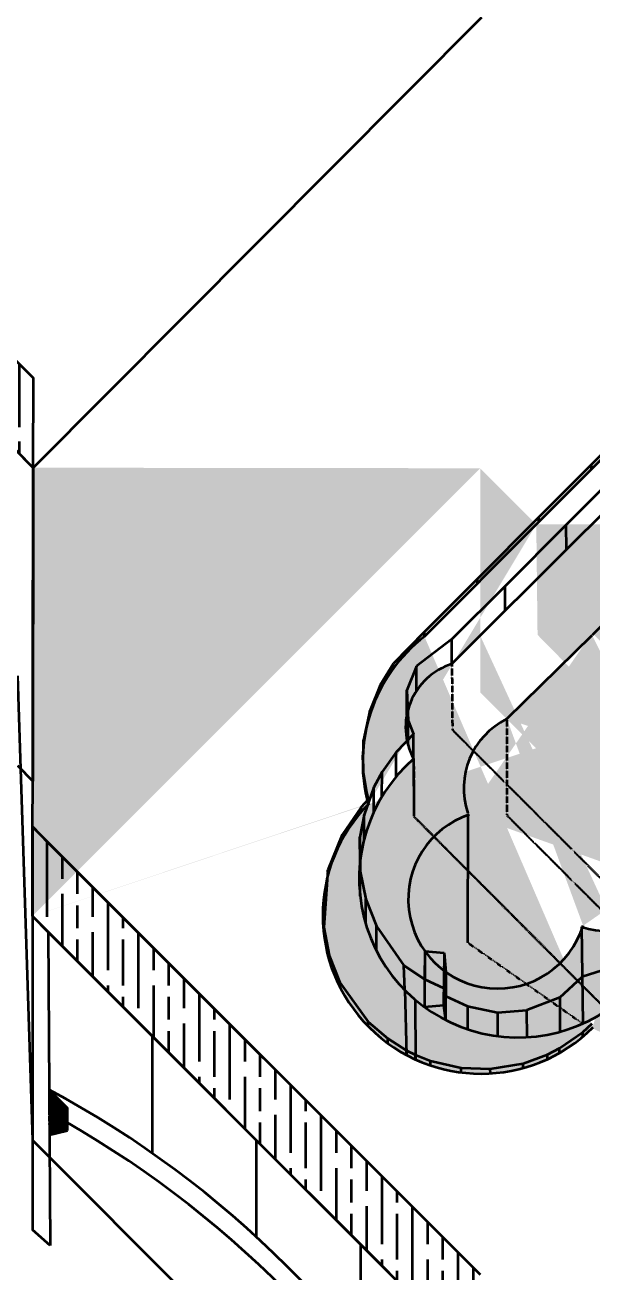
# Model space of a CAD drawing. Header units: metres. Extents: x -621399 to 40000, y -108608 to 546365.
# Drawn here: x -391860 to -265200, y 32232 to 310634 of the extents above; entities that cross this region are included whole.
import ezdxf

# ---------------------------------------------------------------- set-up
doc = ezdxf.new("R2010")
doc.units = ezdxf.units.M
doc.linetypes.add('ACAD_ISO03W100', pattern=[30, 12, -18])
doc.linetypes.add('FANTOME', pattern=[63.50000000000001, 31.75, -6.35, 6.35, -6.35, 6.35, -6.35])
doc.layers.get('0').update_dxf_attribs({"lineweight": 53})
pattern_1 = [(0, (269289.3000651789, 201628.908200252), (273.05, 68.2625), [1092.2, -546.1]), (90, (269289.3000651789, 201628.908200252), (-68.26250000000002, -273.05), [1092.2, -546.1])]

msp = doc.modelspace()

# ---------------------------------------------------------------- hatches: boundary and pattern name
at = {"true_color": 0x000000}
h = msp.add_hatch(dxfattribs=at)
h.set_pattern_fill('GOST_WOOD', color=18, scale=1600)
h.set_pattern_definition([(90, (269289.3000651789, 201628.908200252), (9600, -5.878304635907295e-13), [16000, -3200]), (90, (272489.3000651789, 198428.908200252), (9600, -5.878304635907295e-13), [9600, -2400, 4800, -2400]), (90, (275689.3000651789, 193628.908200252), (9600, -5.878304635907295e-13), [16000, -3200])])
h.paths.add_polyline_path([(-467355.0557636904, 289598.6891358279), (-390012.0672068621, 211795.8156342785), (-389977.9984093738, 231795.7866171834), (-467359.1951644321, 309598.688707462)])
at = {"true_color": 0xcd2027}
h = msp.add_hatch(dxfattribs=at)
h.set_pattern_fill('ESCHER', color=242, scale=16)
h.set_pattern_definition([(59.99999999999999, (-149795.1309750834, 201628.908200252), (-487.6799998094787, -1.099974440421647e-07), [447.04, -40.64]), (180, (-149795.1309750834, 201628.908200252), (243.8399999999999, -422.3432686976001), [447.04, -40.64]), (300.0000000000001, (-149795.1309750834, 201628.908200252), (487.6799998094787, -1.099974440421647e-07), [447.04, -40.64]), (59.99999999999999, (-149754.4909750834, 201628.908200252), (-487.6799998094787, -1.099974440421647e-07), [81.28, -406.4]), (300.0000000000001, (-149754.4909750834, 201628.908200252), (487.6799998094787, -1.099974440421647e-07), [81.28, -406.4]), (59.99999999999999, (-149815.4509750835, 201664.103472508), (-487.6799998094787, -1.099974440421647e-07), [81.28, -406.4]), (180, (-149815.4509750835, 201664.103472508), (243.8399999999999, -422.3432686976001), [81.28, -406.4]), (300.0000000000001, (-149815.4509750835, 201593.7129279959), (487.6799998094787, -1.099974440421647e-07), [81.28, -406.4]), (180, (-149815.4509750835, 201593.7129279959), (243.8399999999999, -422.3432686976001), [81.28, -406.4]), (59.99999999999999, (-149957.6909750834, 201628.908200252), (-487.6799998094787, -1.099974440421647e-07), [81.28, -406.4]), (300.0000000000001, (-149957.6909750834, 201628.908200252), (487.6799998094787, -1.099974440421647e-07), [81.28, -406.4]), (59.99999999999999, (-149713.8509750834, 201488.1271108215), (-487.6799998094787, -1.099974440421647e-07), [81.28, -406.4]), (180, (-149713.8509750834, 201488.1271108215), (243.8399999999999, -422.3432686976001), [81.28, -406.4]), (300.0000000000001, (-149713.8509750834, 201769.6892896824), (487.6799998094787, -1.099974440421647e-07), [81.28, -406.4]), (180, (-149713.8509750834, 201769.6892896824), (243.8399999999999, -422.3432686976001), [81.28, -406.4]), (0, (-149713.8509750834, 201699.2987451704), (-243.84, 422.3432686976), [284.48, -203.2]), (0, (-149713.8509750834, 201558.5176553336), (-243.84, 422.3432686976), [284.48, -203.2]), (120, (-149774.8109750834, 201734.4940174264), (-487.6799998094787, 1.099976145724213e-07), [284.48, -203.2]), (120, (-149896.7309750835, 201664.103472508), (-487.6799998094787, 1.099976145724213e-07), [284.48, -203.2]), (240, (-149896.7309750835, 201593.7129279959), (243.8399998094785, -422.3432688075977), [284.48, -203.2]), (240, (-149774.8109750834, 201523.3223830776), (243.8399998094785, -422.3432688075977), [284.48, -203.2])])
edge = h.paths.add_edge_path()
edge.add_arc((-289984.5920366148, 111868.1194779214), 35355.33905957503, 135.000000000268, 314.9999999981158)
edge.add_arc((-280840.4578153, 146012.2537069368), 35590.17544303458, 127.7915338788879, 195.2180326389369)
edge.add_line((-277657.9852758345, 199145.4455596031), (-202682.6256154232, 274170.0859016647))
edge.add_line((-277657.9852758345, 199145.4455596031), (-290182.6256148047, 186612.5728784858))
edge.add_line((-302649.7718288929, 174137.2321126615), (-277657.9852758345, 199145.4455596031))
edge.add_arc((-179056.4000095669, 222796.3115058554), 56546.11597669932, 335.3028265882657, 474.6971734066958)
edge.add_arc((-252682.6256071787, 111670.0859010466), 27950.84971330913, 243.4349488187652, 333.4349488112072)
edge.add_line((-140182.6256148047, 186670.0858967183), (-227682.6256145987, 99170.0858983671))
edge.add_line((-227682.6256145985, 99170.08589836727), (-127682.6256158352, 199170.0858954816))
edge.add_line((-390182.6256148046, 111670.0858985734), (-390012.0672068622, 211795.8156342785))
edge.add_line((-290182.6256148047, 211670.0858985733), (-390182.6256148047, 111670.0858985733))
h = msp.add_hatch(dxfattribs=at)
h.set_pattern_fill('AR-PARQ1', color=242, scale=16)
h.set_pattern_definition([(90, (-149795.1309750834, 201628.908200252), (-4876.8, 4876.8), [4876.8, -4876.8]), (90, (-148982.3309750835, 201628.908200252), (-4876.8, 4876.8), [4876.8, -4876.8]), (90, (-148169.5309750834, 201628.908200252), (-4876.8, 4876.8), [4876.8, -4876.8]), (90, (-147356.7309750835, 201628.908200252), (-4876.8, 4876.8), [4876.8, -4876.8]), (90, (-146543.9309750834, 201628.908200252), (-4876.8, 4876.8), [4876.8, -4876.8]), (90, (-145731.1309750834, 201628.908200252), (-4876.8, 4876.8), [4876.8, -4876.8]), (90, (-144918.3309750835, 201628.908200252), (-4876.8, 4876.8), [4876.8, -4876.8]), (0, (-149795.1309750834, 206505.7082002519), (4876.8, -4876.8), [4876.8, -4876.8]), (0, (-149795.1309750834, 207318.508200252), (4876.8, -4876.8), [4876.8, -4876.8]), (0, (-149795.1309750834, 208131.308200252), (4876.8, -4876.8), [4876.8, -4876.8]), (0, (-149795.1309750834, 208944.108200252), (4876.8, -4876.8), [4876.8, -4876.8]), (0, (-149795.1309750834, 209756.908200252), (4876.8, -4876.8), [4876.8, -4876.8]), (0, (-149795.1309750834, 210569.7082002519), (4876.8, -4876.8), [4876.8, -4876.8]), (0, (-149795.1309750834, 211382.508200252), (4876.8, -4876.8), [4876.8, -4876.8])])
edge = h.paths.add_edge_path()
edge.add_arc((-281757.1021736864, 120062.8266699576), 35462.04927524568, 131.0666680775757, 319.9054403995145)
edge.add_arc((-292022.1145643913, 153864.266298041), 14823.25911569413, 107.6060844122581, 208.4645223084819)
edge.add_line((-290182.6256148047, 174305.4265569668), (-208934.6796542037, 255413.9237877969))
edge.add_line((-290182.6256148046, 174305.4265569668), (-296505.7222214267, 167993.1825051951))
edge.add_arc((-175706.6794760887, 227205.0142054898), 45669.5751719771, 321.064092483051, 476.9712782695684)
edge.add_line((-208934.6796542037, 255413.9237877969), (-196419.831740175, 267907.2920247181))
h = msp.add_hatch()
h.set_pattern_fill('ANGLE', color=4, style=0)
h.set_pattern_definition([(0, (-390182.6256148047, 11670.08589857328), (0, 6.985), [5.08, -1.905]), (90, (-390182.6256148047, 11670.08589857328), (-6.985, 4.277078946022131e-16), [5.08, -1.905])])
edge = h.paths.add_edge_path()
edge.add_line((-277657.9852758345, 199145.4455596031), (-277374.4902223214, 174478.2212910566))
edge.add_line((-290182.6256148047, 211670.0858985733), (-277657.9852758345, 199145.4455596031))
edge.add_line((-290182.6256148046, 161670.0858985733), (-290182.6256148047, 211670.0858985733))
edge.add_line((-277374.4902223214, 174478.2212910566), (-240182.6256049115, 136670.0859051687))
edge.add_line((-240182.6256049115, 136670.0859051687), (-227785.3374012887, 124067.3741120893))
edge.add_line((-277374.4902223214, 174478.2212910566), (-215590.1243828705, 111670.0858985733))
edge.add_line((-290182.6256148046, 161670.0858985733), (-227682.6256145985, 99170.08589836727))
at = {"true_color": 0xf4ee51}
h = msp.add_hatch(dxfattribs=at)
h.set_pattern_fill('GRAVEL', color=41, scale=220)
h.set_pattern_definition([(228.0127875, (-386159.2656148047, 17258.08589857328), (-44704.00000351077, -50291.99999687992), [751.7871680000001, -74427.064007043]), (184.969741, (-386662.1856148047, 16699.28589857328), (67055.99997346911, 5588.000318335433), [1290.090384, -127718.9075657528]), (132.5104471, (-387947.4256148047, 16587.52589857328), (55880.00002360048, -61467.99997854111), [909.659344, -90056.39014701999]), (267.273689, (-390126.7456148047, 15190.52589857328), (5588.000011703395, 111759.9999994129), [1174.809944, -116306.1623366236]), (292.83365418, (-390182.6256148047, 14017.04589857328), (-27940.0000023395, 67055.99999902201), [1151.99414, -114047.5770397568]), (357.2736889999999, (-389735.5856148047, 12955.32589857328), (-111759.9999994129, 5588.000011703402), [1174.809944, -116306.1623366236]), (37.69424047, (-388562.1056148047, 12899.44589857328), (-72643.99999677896, -55880.0000041809), [1553.626052, -153808.8536913434]), (72.25532837, (-387332.7456148047, 13849.40589857328), (39116.00001051444, 122935.9999966535), [1466.782944, -145211.564524191]), (121.42956562, (-386885.7056148047, 15246.40589857328), (-44704.00000634287, 72643.99999609723), [1178.7886, -116700.2005371664]), (175.2363583, (-387500.3856148047, 16252.24589857328), (61467.99999911895, -5588.000009656364), [1345.769216, -65942.66128999999]), (222.3974378, (-388841.5056148047, 16364.00589857328), (-67055.99999785425, -61468.00000234078), [1740.371424, -172296.8995267894]), (138.81407483, (-384594.6256148047, 15134.64589857328), (-39115.99999765371, 33528.0000027262), [594.0099879999999, -58807.2448135568]), (171.4692344, (-385041.6656148047, 15525.80589857328), (72644.00000195725, -11175.99998732215), [1130.100356, -111880.205793488]), (225, (-386159.2656148047, 15693.44589857328), (-7.815970093361102e-13, -5588.000000000527), [790.260548, -7112.3648385416]), (203.19859051, (-386550.4256148047, 16364.00589857328), (27940.0000007614, 11175.99999804053), [425.5709039999999, -42131.36921156679]), (291.80140949, (-386941.5856148047, 16196.36589857328), (-5588.000001169291, 16763.99999961032), [601.844364, -29490.456578]), (30.96375653, (-386718.0656148047, 15637.56589857328), (16764.00000041004, 11175.99999938647), [977.5032519999999, -31605.855936402]), (161.56505118, (-385879.8656148047, 16140.48589857328), (11176.00000029168, -5587.999999414257), [706.831708, -16963.9758570216]), (16.389540334, (-390182.6256148047, 16196.36589857328), (55880.00000000032, 16764.00000000053), [990.1936000000001, -98029.41867958581]), (70.34617594, (-389232.6656148047, 16475.76589857328), (-22352.00000204449, -61467.9999992749), [830.717668, -82240.87449203999]), (293.19859051, (-385879.8656148047, 17258.08589857328), (-11175.99999804918, 27940.00000078163), [851.13622, -41705.80389556679]), (343.6104596700001, (-385544.5856148047, 16475.76589857328), (-55880.00000117103, 16763.99999609029), [990.1936, -98029.41867958798]), (339.44395478, (-390182.6256148047, 12731.80589857328), (-27939.9999999997, 11176.00000000046), [954.8774399999998, -46789.0154888332]), (294.7751406, (-389288.5456148047, 12396.52589857328), (-27940.00003325725, 61467.99998487997), [800.078664, -79207.905437584]), (66.80140949, (-385823.9856148047, 11670.08589857328), (11175.99999824506, 27940.00000070246), [851.1362200000001, -41705.80389556679]), (17.35402464, (-385488.7056148047, 12452.40589857328), (-72643.99999855465, -22352.00000469142), [936.7220280000003, -92735.22715644]), (69.44395478, (-388562.1056148047, 11670.08589857328), (-11176.00000019461, -27939.99999992219), [477.4387199999999, -47266.45420883321]), (101.309932474, (-386159.2656148047, 11670.08589857328), (-5588.000000000879, 22352.00000000081), [284.93212, -28208.3889219572]), (165.963756532, (-386215.1456148047, 11949.48589857328), (16763.99999999893, -5587.999999999703), [1151.99414, -21887.9200959518]), (186.00900596, (-387332.7456148047, 12228.88589857328), (55879.99999970381, 5588.000002924578), [1067.5874, -105691.0026993414]), (303.69006753, (-386718.0656148047, 15134.64589857328), (-5588.000000776531, 11175.99999961214), [805.9125359999999, -19341.907991296]), (353.15722659, (-386271.0256148047, 14464.08589857328), (94996.00000058449, -11175.99999502667), [1407.024872, -139295.2199430682]), (60.9453959, (-384874.0256148047, 14296.44589857328), (-22352.00000061531, -39115.99999964856), [575.318128, -56956.66309984199]), (90, (-384594.6256148047, 14799.36589857328), (-5588, 5588), [335.28, -5252.719999999999]), (120.25643716, (-387444.5056148047, 12396.52589857328), (22351.99999726576, -39116.00000156155), [776.307312, -76854.66970104]), (48.01278749999999, (-387835.6656148047, 13067.08589857328), (44704.00000368575, 50291.99999672245), [1503.574336, -73675.276839043]), (0, (-386829.8256148047, 14184.68589857328), (5588, 5588), [1452.88, -4135.12]), (325.3048465, (-385376.9456148047, 14184.68589857328), (55880.00002116737, -39115.99996976007), [883.541032, -87470.496793108]), (254.0546040999999, (-384650.5056148047, 13681.76589857328), (-5587.999999609625, -22352.00000009844), [813.623976, -39867.6300852984]), (207.64597536, (-384874.0256148047, 12899.44589857328), (-106172.0000039014, -55879.99999258765), [1324.71922, -131147.4217304636]), (175.42607874, (-386047.5056148047, 12284.76589857328), (-72643.99999999742, 5587.999999998851), [1401.464812, -138744.862203728])])
edge = h.paths.add_edge_path()
edge.add_line((-265199.3875263776, 174904.6633181184), (-227732.5821130437, 136960.7412969221))
edge.add_line((-284221.1916565283, 155708.651940297), (-265200.0840594513, 174415.7569115825))
edge.add_line((-240062.0140629566, 124118.0205663743), (-227732.5821130437, 136960.7412969221))
edge.add_arc((-262050.3551668654, 126202.7520241673), 17791.27824914247, 251.9430003500901, 331.9495156408568)
edge.add_arc((-286298.997270702, 115453.269986432), 19946.89671099261, 108.5066936062453, 343.0331419829815)
edge.add_arc((-276624.1939773704, 140239.5492200328), 17233.90590397941, 116.1560167956356, 198.8458967551113)
at = {"true_color": 0x000000}
h = msp.add_hatch(dxfattribs=at)
h.set_pattern_fill('GOST_WOOD', color=18, scale=1700)
h.set_pattern_definition([(90, (269289.3000651789, 201628.908200252), (10200, -6.245698675651501e-13), [17000, -3400]), (90, (272689.3000651789, 198228.908200252), (10200, -6.245698675651501e-13), [10200, -2550, 5100, -2550]), (90, (276089.3000651789, 193128.908200252), (10200, -6.245698675651501e-13), [17000, -3400])])
h.paths.add_polyline_path([(-290182.6256148047, 31670.08589857328), (-390148.6168841901, 131634.7948287437), (-390182.6256148388, 111670.0858986074), (-290182.6256148047, 11670.08589857328)])
h = msp.add_hatch(dxfattribs=at)
h.set_pattern_fill('HOUND', color=18, scale=43)
h.set_pattern_definition(pattern_1)
h.paths.add_polyline_path([(-386389.2910241212, 67876.75128531735), (-382342.8981820412, 63830.35844719244), (-382329.4891561677, 68816.9494213906), (-386421.5160993061, 72908.97636370528)])
h = msp.add_hatch(dxfattribs=at)
h.set_pattern_fill('HOUND', color=18, scale=43)
h.set_pattern_definition(pattern_1)
h.paths.add_polyline_path([(-386389.2910241212, 67876.75128531735), (-382342.8981820412, 63830.35844719244), (-386357.2729489218, 62876.85380208227)])

# ---------------------------------------------------------------- linework, layer by layer
at = {"color": 18, "true_color": 0x000000}
for p, q in [((-390012.0672068621, 211795.8156342785), (-544672.7489895597, 367376.1168992245)), ((-390182.6256148047, 111670.0858985733), (-290182.6256148047, 11670.08589857328))]:
    msp.add_line(p, q, dxfattribs=at)
for p, q in [((-544672.7489895597, 367376.1168992245), (-390012.0672068621, 211795.8156342785)), ((-390012.0672068621, 211795.8156342786), (-289843.976606925, 312400.0599106716)), ((-467359.1951644321, 309598.688707462), (-389977.9984093738, 231795.7866171834)), ((-389977.9984093738, 231795.7866171834), (-467359.1951644321, 309598.688707462)), ((-467355.0557636904, 289598.6891358279), (-390012.0672068621, 211795.8156342785)), ((-390012.0672068621, 211795.8156342785), (-389977.9984093738, 231795.7866171834)), ((-390012.0672068621, 211795.8156342785), (-389977.9984093738, 231795.7866171834)), ((-390012.0672068621, 211795.8156342785), (-393537.1055607611, 215341.8140273325)), ((-390012.0672068621, 211795.8156342785), (-390131.3079980714, 141795.9171941114)), ((-390071.5857706533, 176855.6464318762), (-390071.5857706533, 171855.6464318762)), ((-305053.4254922328, 146799.2860211461), (-304975.6343927786, 134450.2934534534)), ((-390182.6256148388, 111670.0858985392), (-390182.6256148388, 131670.0858985392)), ((-390182.6256148388, 131670.0858985392), (-386775.1639861766, 128134.1419256643)), ((-390148.6168841901, 131634.7948287437), (-390182.6256148388, 111670.0858986074)), ((-290182.6256148047, 31670.08589857328), (-390148.6168841901, 131634.7948287437)), ((-386775.1639861766, 128134.1419256643), (-290182.6256148047, 31670.08589857328)), ((-317023.8055359346, 123779.8917432576), (-317068.0887211469, 129279.7134675962)), ((-390182.6256148047, 111670.0858985733), (-390182.6256148047, 41670.08589857328)), ((-390182.6256148047, 111670.0858985051), (-390182.6256148047, 41670.08589857328)), ((-390182.6256148047, 111670.0858985051), (-386647.0917088707, 108134.5519925735)), ((-390182.6256148388, 111670.0858986074), (-290182.6256148047, 11670.08589857328)), ((-363414.8586420604, 84902.31892581207), (-386647.091682523, 108134.5519662258)), ((-302543.3477081268, 103877.4431362607), (-302594.5260851234, 97641.63854782617)), ((-298242.5196437131, 103495.0253723471), (-298243.6874743825, 99478.19363803524)), ((-258730.7290073188, 100925.8012777372), (-267423.3535709829, 98156.36801274303)), ((-298277.1046765471, 99503.2345202317), (-298310.5678474429, 95640.92853062529)), ((-297865.7407569893, 99202.45051412731), (-297886.2291784604, 93846.98955532687)), ((-272386.0065740952, 93522.47939888631), (-267423.3535709829, 98156.36801274303)), ((-302645.7044624079, 91405.83392431923), (-298344.0310185533, 91778.62251627073)), ((-298344.0310185533, 91778.62251627073), (-297906.7175998313, 88491.52862271901)), ((-340182.6256016308, 61670.08588536538), (-363414.8586420604, 84902.31892581207)), ((-386421.5160993061, 72908.97636370534), (-386389.2910122225, 67876.75127341875)), ((-386421.5160993061, 72908.97636370528), (-382329.4891561677, 68816.94942139051)), ((-386421.5160993061, 72908.97636370528), (-386389.2910241212, 67876.75128531735)), ((-382329.4891561677, 68816.9494213906), (-386421.5160993061, 72908.97636370528)), ((-386389.2910241212, 67876.75128531735), (-382342.8981820412, 63830.35844719244)), ((-386389.2910241212, 67876.75128531735), (-386357.2729489218, 62876.85380208227)), ((-382342.8981820412, 63830.35844719244), (-382329.4891561677, 68816.9494213906)), ((-386357.2729489218, 62876.85380208227), (-382342.8981820412, 63830.35844719244)), ((-316950.3925611847, 38437.85284493509), (-340182.6256016308, 61670.08588536538)), ((-293718.1595207386, 15205.61980450482), (-316950.3925611847, 38437.85284493509))]:
    msp.add_line(p, q)
at = {"color": 6}
for p, q in [((-277657.9852758345, 199145.4455596031), (-202682.6256154232, 274170.0859016647)), ((-254292.331570874, 223554.5115890969), (-265299.5595364899, 212536.6272565403)), ((-265299.5595364899, 212536.6272565403), (-277096.9806693295, 200731.5255233543)), ((-265298.9268899704, 211512.6274519709), (-265299.5595364899, 212536.6272565403)), ((-277096.9806693295, 200731.5255233543), (-290797.215440555, 187022.0520783883)), ((-277096.2742764134, 199707.5257670023), (-277096.9806693295, 200731.5255233543)), ((-302649.7718288929, 174137.2321126615), (-277657.9852758345, 199145.4455596031)), ((-277657.9852758345, 199145.4455596031), (-290182.6256148047, 186612.5728784858)), ((-290797.215440555, 187022.0520783883), (-302651.982007354, 175161.2297274589)), ((-290796.7426517255, 185998.0521875334), (-290797.215440555, 187022.0520783883)), ((-302651.982007354, 175161.2297274589), (-309525.1146983601, 168098.4996119328)), ((-302649.7718288931, 174137.2321126613), (-302651.982007354, 175161.2297274589)), ((-309525.1146983601, 168098.4996119328), (-312533.3997732848, 163220.5183929299)), ((-309529.1672269172, 167074.5076310012), (-309525.1146983601, 168098.4996119328)), ((-312533.3997732848, 163220.5183929299), (-314847.0082418141, 157551.2662218703)), ((-312537.9315325276, 162196.5284207338), (-312533.3997732848, 163220.5183929299)), ((-314847.0082418141, 157551.2662218703), (-316210.8848767639, 150954.8808262641)), ((-314841.8522999089, 156527.2792022928), (-314847.0082418141, 157551.2662218703)), ((-316210.8848767639, 150954.8808262641), (-316417.7200833508, 147610.8115132621)), ((-316214.2462232159, 149930.8863431979), (-316210.8848767639, 150954.8808262641)), ((-316425.9946663044, 146586.8449458015), (-316417.7200833508, 147610.8115132621)), ((-316417.7200833508, 147610.8115132621), (-316284.7482609316, 143801.376570972)), ((-316283.3155508955, 142777.3775732469), (-316284.7482609316, 143801.376570972)), ((-316284.7482609316, 143801.376570972), (-315604.3934497399, 139388.8606239131)), ((-315599.3150994775, 138364.8732165888), (-315604.3934497399, 139388.8606239131)), ((-315604.3934497399, 139388.8606239131), (-315185.8112440257, 137694.0809486518)), ((-315185.8112440257, 137694.0809486518), (-316738.5048255232, 136014.122102136)), ((-315182.6256095055, 136670.0859038725), (-315185.8112440257, 137694.0809486518)), ((-316738.5048255232, 136014.122102136), (-321020.7433865727, 129835.9639905434)), ((-316731.0260361237, 134990.1494131891), (-316738.5048255232, 136014.122102136)), ((-321020.7433865727, 129835.9639905434), (-324177.7754501548, 121912.1464510315)), ((-321015.3130273189, 128811.9783894735), (-321020.7433865727, 129835.9639905434)), ((-324177.7754501548, 121912.1464510315), (-325135.0643276792, 109128.4717187172)), ((-324169.9481667029, 120888.1763666864), (-324177.7754501548, 121912.1464510315)), ((-325139.0371833367, 108104.4794255734), (-325135.0643276792, 109128.4717187172)), ((-325135.0643276792, 109128.4717187172), (-323898.3335505292, 102890.6652399106)), ((-323895.8140014014, 101866.6683395871), (-323898.3335505292, 102890.6652399106)), ((-323898.3335505292, 102890.6652399106), (-321500.1993499534, 96882.67876821136)), ((-321507.5782441963, 95858.70535453319), (-321500.1993499534, 96882.67876821136)), ((-321500.1993499534, 96882.67876821136), (-315184.6866195578, 88096.07832490218)), ((-315186.9026861074, 87072.08072283026), (-315184.6866195578, 88096.07832490218)), ((-315184.6866195578, 88096.07832490218), (-310844.4259625701, 84344.58828050614)), ((-267266.2892687364, 85812.77200689747), (-265188.3701722879, 87694.0697933923)), ((-363414.8586420604, 84902.31892581207), (-363414.8586420604, 58756.58721338541)), ((-310842.1710978549, 83320.5907631336), (-310844.4259625701, 84344.58828050614)), ((-310844.4259625701, 84344.58828050614), (-306651.5844071155, 81695.52598593342)), ((-272436.323584012, 82196.54103996838), (-267266.2892687364, 85812.77200689747)), ((-267253.2605835166, 84788.85489435299), (-267266.2892687364, 85812.77200689747)), ((-306621.8825774266, 80671.95683765221), (-306651.5844071155, 81695.52598593342)), ((-306651.5844071155, 81695.52598593342), (-304637.1225183367, 80713.03236933997)), ((-280602.0988283891, 78803.3071479871), (-275145.327872302, 80805.52992315822)), ((-275145.327872302, 80805.52992315822), (-272436.323584012, 82196.54103996838)), ((-275136.932993209, 79781.5643348668), (-275145.327872302, 80805.52992315822)), ((-272440.8727973362, 81172.55114516563), (-272436.323584012, 82196.54103996838)), ((-304630.6720726873, 79689.0526860694), (-304637.1225183367, 80713.03236933997)), ((-304637.1225183367, 80713.03236933997), (-301263.4969477188, 79383.49114767912)), ((-301261.6457115954, 78359.49282105704), (-301263.4969477188, 79383.49114767912)), ((-301263.4969477188, 79383.49114767912), (-294444.448136866, 77819.7550568262)), ((-287932.6275708436, 77597.16835529), (-280602.0988283891, 78803.3071479871)), ((-280606.2422104604, 77779.31553064592), (-280602.0988283891, 78803.3071479871)), ((-294448.8869149485, 76795.76467735521), (-294444.448136866, 77819.7550568262)), ((-294444.448136866, 77819.7550568262), (-287932.6275708436, 77597.16835529)), ((-287917.0305166076, 76573.28714543255), (-287932.6275708436, 77597.16835529)), ((-340182.6256016308, 61670.08588539937), (-340182.6256016308, 40072.77053251371)), ((-316950.3925611847, 38437.8528449533), (-316950.3925611847, 15241.82083302576))]:
    msp.add_line(p, q, dxfattribs=at)
at = {"color": 40, "true_color": 0xf8d731}
for p in [(-177489.1852908666, 262104.2817450865), (-284221.1916565283, 155708.651940297)]:
    msp.add_line(p, (-265200.0840594513, 174415.7569115825), dxfattribs=at)
at = {"color": 240, "true_color": 0xed1f24}
msp.add_line((-290182.6256148047, 174305.4265569668), (-208934.6796542037, 255413.9237877969), dxfattribs=at)
at = {"color": 7, "true_color": 0xffffff}
msp.add_line((-390182.6256148046, 111670.0858985734), (-390012.0672068622, 211795.8156342785), dxfattribs=at)
at = {"color": 85, "true_color": 0x58ba48}
for p, q in [((-259206.6271749367, 210772.0527974125), (-270969.313865656, 199031.0611448791)), ((-270969.313865656, 199031.0611448791), (-284628.1447581926, 185343.670926222)), ((-270923.7475752279, 193531.2499014657), (-270969.313865656, 199031.0611448791)), ((-284628.1447581926, 185343.670926222), (-296546.7290221248, 173493.0296341885)), ((-284634.8553169438, 179843.6750200052), (-284628.1447581926, 185343.670926222)), ((-296546.7290221248, 173493.0296341885), (-304390.1904337088, 167494.1342221692)), ((-296505.7222214267, 167993.1825051951), (-296546.7290221248, 173493.0296341885)), ((-304390.1904337088, 167494.1342221692), (-306560.1706091869, 162123.6564275937)), ((-304417.0004400923, 161994.1995658703), (-304390.1904337088, 167494.1342221692)), ((-306586.2635383378, 156623.718322574), (-306560.1706091869, 162123.6564275937)), ((-306560.1706091869, 162123.6564275937), (-306290.9498957951, 155354.6016984186)), ((-306292.7698760554, 149854.6019995394), (-306290.9498957951, 155354.6016984186)), ((-306290.9498957951, 155354.6016984186), (-305088.071440549, 152299.1768980806)), ((-305088.071440549, 152299.1768980806), (-308947.3092535487, 148279.1858461497)), ((-305053.4254922399, 146799.2860211389), (-305088.071440549, 152299.1768980806)), ((-308947.3092535487, 148279.1858461497), (-312099.6956360735, 143887.2993165936)), ((-308987.9147667701, 142779.3357398017), (-308947.3092535487, 148279.1858461497)), ((-312099.6956360735, 143887.2993165936), (-313938.6808516837, 140473.6603351742)), ((-312117.7601670001, 138387.3289827897), (-312099.6956360735, 143887.2993165936)), ((-313938.6808516837, 140473.6603351742), (-316101.6431803418, 134325.6111456853)), ((-313931.9970001588, 134973.6643964367), (-313938.6808516837, 140473.6603351742)), ((-316101.6431803418, 134325.6111456853), (-317068.0887211469, 129279.7134675962)), ((-316119.4368235632, 128825.6399288278), (-316101.6431803418, 134325.6111456853)), ((-317068.0887211469, 129279.7134675962), (-317017.1584858007, 121627.9413163482)), ((-317000.1698968085, 116127.9675538795), (-317017.1584858007, 121627.9413163482)), ((-317017.1584858007, 121627.9413163482), (-315754.7716096547, 115464.8855908722)), ((-315751.0509025423, 109964.8868493871), (-315754.7716096547, 115464.8855908722)), ((-315754.7716096547, 115464.8855908722), (-313315.3136084216, 109437.7141952728)), ((-313340.9526952296, 103937.7739558495), (-313315.3136084216, 109437.7141952728)), ((-313315.3136084216, 109437.7141952728), (-307202.9889702938, 100697.7458829511)), ((-302543.3477081268, 103877.4431362607), (-302645.7044624079, 91405.83392431923)), ((-307043.4576584885, 95200.06002792508), (-307202.9889702938, 100697.7458829511)), ((-307202.9889702938, 100697.7458829511), (-302594.5260851234, 97641.63854782617)), ((-302594.5260851234, 97641.63854782617), (-298310.5678474429, 95640.92853062529)), ((-297865.7407569893, 99202.45051412731), (-297906.7175998313, 88491.52862271901)), ((-298310.5678474429, 95640.92853062529), (-297886.2291784604, 93846.98955532687)), ((-297886.2291784604, 93846.98955532687), (-293038.2283219083, 91561.01281280797)), ((-272386.0065740952, 93522.4793988863), (-279747.9413073707, 90668.73441032876)), ((-272386.0065740952, 93522.47939888628), (-272420.0834777777, 85852.05321082342)), ((-293038.2283219083, 91561.01281280797), (-293050.5676323459, 86447.13722687148)), ((-293038.2283219083, 91561.01281280797), (-286318.6220508459, 90201.14595117295)), ((-286318.6220508459, 90201.14595117295), (-286322.7450322502, 84895.91261586417)), ((-286318.6220508459, 90201.14595117295), (-279747.9413073707, 90668.73441032876)), ((-279845.6882854423, 90609.34957951754), (-279801.1062918296, 84654.76234966316))]:
    msp.add_line(p, q, dxfattribs=at)
at = {"color": 244, "true_color": 0x991b1e}
msp.add_line((-290182.6256148046, 174305.4265569668), (-296505.7222214267, 167993.1825051951), dxfattribs=at)
at = {"color": 242, "linetype": 'ACAD_ISO03W100', "true_color": 0xcd2027}
for p, q in [((-296505.7222214267, 167993.1825051951), (-296396.1442445032, 153296.5441056232)), ((-305053.4254922399, 146799.2860211389), (-304972.2026359062, 133905.517245757)), ((-284205.327233826, 134193.5662892133), (-246416.2877397643, 96321.42861302504)), ((-293003.8619925521, 105803.715722436), (-267290.1239882729, 87685.92933585963))]:
    msp.add_line(p, q, dxfattribs=at)
at = {"color": 4}
for p, q in [((-393537.1055607609, 165341.0730022269), (-390182.6256148085, 61670.08587844696)), ((-390182.6256148085, 61670.08587844696), (-290182.6256148047, -38329.91418603694))]:
    msp.add_line(p, q, dxfattribs=at)
at = {"color": 6, "linetype": 'ACAD_ISO03W100'}
msp.add_line((-296396.1442445032, 153296.5441056232), (-234046.6995678902, 90838.56506472352), dxfattribs=at)
at = {"color": 2, "linetype": 'ACAD_ISO03W100', "true_color": 0xf1eb1f}
msp.add_line((-284221.1916565283, 155708.651940297), (-284205.327233826, 134193.5662892133), dxfattribs=at)
at = {"color": 1}
for p, q in [((-393537.1055607611, 145341.8140273325), (-390131.3079980714, 141795.9171941114)), ((-390182.6256148047, 111670.0858985051), (-390182.6256148047, 41670.08589850506)), ((-390182.6256148388, 111670.0858784811), (-390182.6256148388, 76670.08587848107)), ((-386647.0917088707, 108134.5519925735), (-386198.8387383001, 38135.98722675585)), ((-390182.6256148388, 76670.08587848107), (-390182.6256148388, 71670.08587848107)), ((-390182.6256148047, 71670.08587844696), (-390182.6256148085, 61670.08587844696)), ((-386198.8387383001, 38135.98722675585), (-390182.6256148047, 41670.08589850506))]:
    msp.add_line(p, q, dxfattribs=at)
at = {"color": 6, "linetype": 'FANTOME'}
msp.add_line((-304972.2026359062, 133905.517245757), (-255025.6860051168, 83817.6162140044), dxfattribs=at)
at = {"color": 2, "true_color": 0xf1eb1f}
for p, q in [((-292935.1902019809, 134263.8954884682), (-293003.8619925521, 105803.715722436)), ((-267564.9928326887, 109287.7186764884), (-267290.1239882729, 87685.92933585963)), ((-302543.3477081268, 103877.4431362607), (-298242.5196437131, 103495.0253723468)), ((-298242.5196437131, 103495.0253723468), (-298344.0310185533, 91778.62251627073)), ((-298242.5196437131, 103495.0253723468), (-297865.7407569893, 99202.45051412733))]:
    msp.add_line(p, q, dxfattribs=at)
at = {"color": 242, "true_color": 0xcd2027}
for p, q in [((-307043.4576584886, 95200.06002792514), (-306621.8825774267, 80671.95683765222)), ((-304714.7433497274, 93034.9956354092), (-304630.6720726873, 79689.0526860694)), ((-302645.7044624079, 91405.83392431923), (-298344.0310185533, 91778.62251627073)), ((-298344.0310185533, 91778.62251627073), (-297906.7175998313, 88491.52862271901))]:
    msp.add_line(p, q, dxfattribs=at)
at = {"color": 6}
for centre, radius, start, end in [((-280840.4578153, 146012.2537069368), 35590.17544303458, 127.7915338788879, 195.2180326389369), ((-289984.5920366148, 111868.1194779214), 35355.33905957503, 135.000000000268, 314.9999999981158), ((-493092.5169145853, -126275.8644038726), 225949.7802754822, 28.17073016814528, 61.82926984338633), ((-501199.3084972552, -139387.8071621674), 236938.6783549958, 28.98337553075449, 61.01662442804481)]:
    msp.add_arc(centre, radius, start, end, dxfattribs=at)
at = {"color": 240, "true_color": 0xed1f24}
for centre, radius, start, end in [((-292022.1145643913, 153864.266298041), 14823.25911569413, 107.6060844122581, 208.4645223084819), ((-281757.1021736864, 120062.8266699576), 35462.04927524568, 131.0666680775757, 319.9054403995145)]:
    msp.add_arc(centre, radius, start, end, dxfattribs=at)
at = {"color": 40, "true_color": 0xf8d731}
for centre, radius, start, end in [((-276624.1939773704, 140239.5492200328), 17233.90590397941, 116.1560167956356, 198.8458967551113), ((-286298.997270702, 115453.269986432), 19946.89671099261, 108.5066936062453, 343.0331419829815), ((-262050.3551668654, 126202.7520241673), 17791.27824914247, 251.9430003500901, 331.9495156408568)]:
    msp.add_arc(centre, radius, start, end, dxfattribs=at)

doc.saveas('drawing.dxf')
